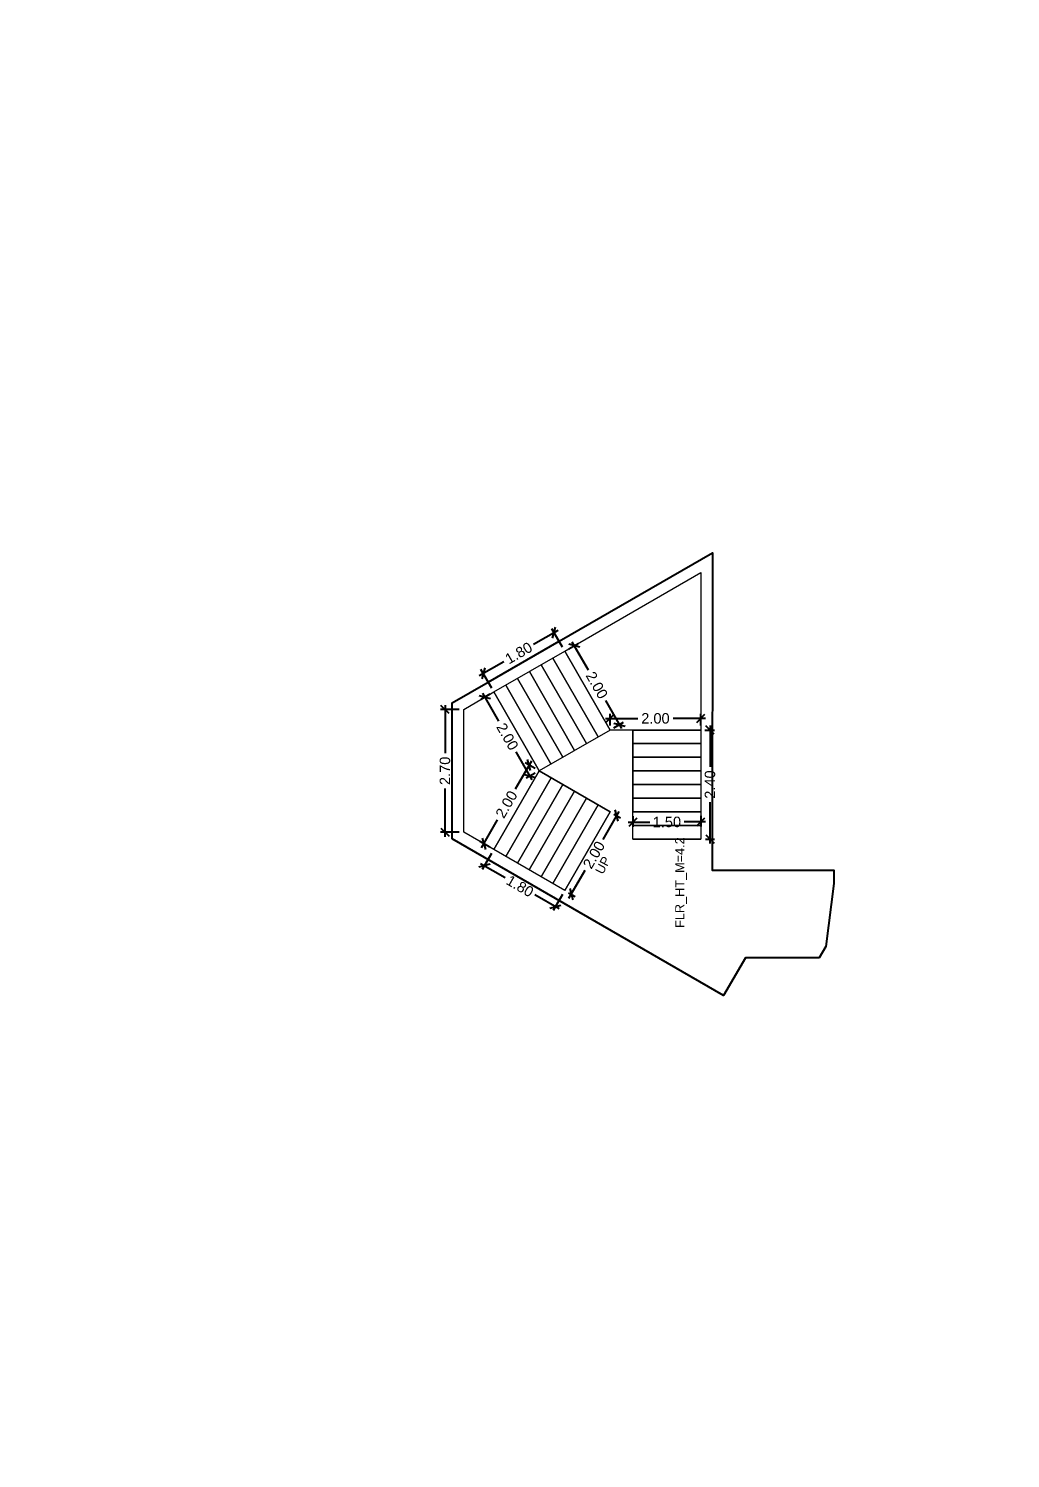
# Model space of a CAD drawing. Header units: metres. Extents: x 256329 to 886268, y -249371 to 355.
# Drawn here: x 286995.68 to 287017.3, y -1334.94 to -1303.46 of the extents above; entities that cross this region are included whole.
import ezdxf

# ---------------------------------------------------------------- set-up
doc = ezdxf.new("R2010")
doc.units = ezdxf.units.M
doc.header["$MEASUREMENT"] = 0
doc.header["$PDMODE"] = 35
doc.linetypes.add('CONTINOUS', pattern=[0])
doc.layers.get('0').update_dxf_attribs({"lineweight": 18})
doc.layers.get('Defpoints').update_dxf_attribs({"lineweight": 20})
doc.layers.add('A_TEXT', color=4, linetype='Continuous', lineweight=0, transparency=0.3)
doc.layers.add('BLK_2_FLR_-2_STAIR_4', color=7, linetype='Continuous', plot=False)
for name, color, linetype, lineweight in [('BLK_2_FLR_-2_STAIR_4_FLIGHT_1', 7, 'Continuous', 0), ('BLK_2_FLR_-2_STAIR_4_FLIGHT_2', 7, 'Continuous', 0), ('BLK_2_FLR_-2_STAIR_4_FLIGHT_3', 7, 'Continuous', 0), ('BLK_2_FLR_-2_STAIR_4_LANDING_1', 7, 'Continuous', 0), ('BLK_2_FLR_-2_STAIR_4_LANDING_2', 7, 'Continuous', 0)]:
    doc.layers.add(name, color=color, linetype=linetype, lineweight=lineweight)
doc.styles.add('Arial', font='arial.ttf')
doc.styles.get("Standard").update_dxf_attribs({"font": 'arial.ttf'})
doc.dimstyles.new('METRIC DIM', dxfattribs={"dimtxt": 0.23, "dimasz": 0.18, "dimexe": 0.1, "dimexo": 0.1, "dimgap": 0.09, "dimtad": 0, "dimzin": 0, "dimdsep": 46, "dimtxsty": 'Standard', "dimblk": 'OBLIQUE', "dimcen": 0, "dimdle": 0.1, "dimclrd": 147, "dimclre": 147, "dimclrt": 7, "dimadec": 0, "dimazin": 0, "dimtfac": 1, "dimtofl": 0, "dimtmove": 0, "dimatfit": 2, "dimfxl": 0.125, "dimtolj": 1, "dimtzin": 0, "dimarcsym": 0})

# ---------------------------------------------------------------- blocks, each defined once
blk = doc.blocks.new('_Oblique')
at = {"color": 0, "linetype": 'ByBlock', "lineweight": -2}
blk.add_line((-0.5, -0.5), (0.5, 0.5), dxfattribs=at)
blk = doc.blocks.new('*D1395')
at = {"layer": 'BLK_2_FLR_-2_STAIR_4_FLIGHT_2', "color": 147, "lineweight": -2, "transparency": 16777216}
for p, q in [((287007.343099, -1316.714242), (287006.803363, -1317.024389)), ((287007.441665, -1317.086484), (287007.206572, -1316.67736)), ((287005.609007, -1317.710698), (287006.148743, -1317.400551)), ((287005.880982, -1317.983294), (287005.645889, -1317.57417))]:
    blk.add_line(p, q, dxfattribs=at)
at = {"layer": 'Defpoints', "color": 0, "linetype": 'CONTINOUS', "transparency": 16777216}
for p in [(287007.256395, -1316.764065), (287007.491488, -1317.173188, 0.042641), (287005.930805, -1318.069998, 0.042641)]:
    blk.add_point(p, dxfattribs=at)
at = {"layer": 'BLK_2_FLR_-2_STAIR_4_FLIGHT_2', "color": 147, "linetype": 'CONTINOUS', "lineweight": -2, "transparency": 16777216, "xscale": 0.18, "yscale": 0.18, "zscale": 0.18}
for p, rotation in [((287007.256395, -1316.764065), 29.88281300000001), ((287005.695711, -1317.660875), 209.882813)]:
    blk.add_blockref('_Oblique', p, dxfattribs=dict(at, rotation=rotation))
at = {"layer": 'BLK_2_FLR_-2_STAIR_4_FLIGHT_2', "color": 7, "linetype": 'CONTINOUS', "transparency": 16777216, "insert": (287006.476053, -1317.21247), "char_height": 0.23, "attachment_point": 5, "rotation": 29.8828126}
blk.add_mtext('\\A1;1.80', dxfattribs=at)
blk = doc.blocks.new('*D1396')
at = {"layer": 'BLK_2_FLR_-2_STAIR_4_LANDING_1', "color": 147, "lineweight": -2, "transparency": 16777216}
for p, q in [((287006.755988, -1319.590261), (287006.401844, -1320.206187)), ((287006.840568, -1319.754245), (287006.619451, -1319.627107)), ((287005.658618, -1321.498803), (287006.012762, -1320.882877)), ((287005.84289, -1321.489404), (287005.621772, -1321.362266))]:
    blk.add_line(p, q, dxfattribs=at)
at = {"layer": 'Defpoints', "color": 0, "linetype": 'CONTINOUS', "transparency": 16777216}
for p in [(287006.706142, -1319.676953), (287006.92726, -1319.804091, 0.042641), (287005.929582, -1321.53925, 0.042641)]:
    blk.add_point(p, dxfattribs=at)
at = {"layer": 'BLK_2_FLR_-2_STAIR_4_LANDING_1', "color": 147, "linetype": 'CONTINOUS', "lineweight": -2, "transparency": 16777216, "xscale": 0.18, "yscale": 0.18, "zscale": 0.18}
for p, rotation in [((287006.706142, -1319.676953), 60.102044), ((287005.708464, -1321.412112), 240.102044)]:
    blk.add_blockref('_Oblique', p, dxfattribs=dict(at, rotation=rotation))
at = {"layer": 'BLK_2_FLR_-2_STAIR_4_LANDING_1', "color": 7, "linetype": 'CONTINOUS', "transparency": 16777216, "insert": (287006.207303, -1320.544532), "char_height": 0.23, "attachment_point": 5, "rotation": 60.1020442}
blk.add_mtext('\\A1;2.00', dxfattribs=at)
blk = doc.blocks.new('*D1397')
at = {"layer": 'BLK_2_FLR_-2_STAIR_4_FLIGHT_2', "color": 147, "lineweight": -2, "transparency": 16777216}
for p, q in [((287005.8441, -1318.119821), (287005.643381, -1318.235159)), ((287005.680263, -1318.098632), (287006.033862, -1318.713986)), ((287006.776364, -1320.006134), (287006.422765, -1319.390779)), ((287006.840555, -1319.853914), (287006.639836, -1319.969252))]:
    blk.add_line(p, q, dxfattribs=at)
at = {"layer": 'Defpoints', "color": 0, "linetype": 'CONTINOUS', "transparency": 16777216}
for p in [(287005.930805, -1318.069998, 0.042641), (287005.730086, -1318.185337), (287006.92726, -1319.804091, 0.042641)]:
    blk.add_point(p, dxfattribs=at)
at = {"layer": 'BLK_2_FLR_-2_STAIR_4_FLIGHT_2', "color": 147, "linetype": 'CONTINOUS', "lineweight": -2, "transparency": 16777216, "xscale": 0.18, "yscale": 0.18, "zscale": 0.18}
for p, rotation in [((287005.730086, -1318.185337), 119.882813), ((287006.726541, -1319.919429), 299.882813)]:
    blk.add_blockref('_Oblique', p, dxfattribs=dict(at, rotation=rotation))
at = {"layer": 'BLK_2_FLR_-2_STAIR_4_FLIGHT_2', "color": 7, "linetype": 'CONTINOUS', "transparency": 16777216, "insert": (287006.228313, -1319.052383), "char_height": 0.23, "attachment_point": 5, "rotation": 299.8828126}
blk.add_mtext('\\A1;2.00', dxfattribs=at)
blk = doc.blocks.new('*D1398')
at = {"layer": 'BLK_2_FLR_-2_STAIR_4_FLIGHT_3', "color": 147, "lineweight": -2, "transparency": 16777216}
for p, q in [((287008.98854, -1320.807279), (287008.989914, -1321.037541)), ((287010.488739, -1320.798325), (287010.490113, -1321.028587)), ((287008.889319, -1320.938139), (287009.361924, -1320.935319)), ((287010.589515, -1320.927992), (287010.11691, -1320.930813))]:
    blk.add_line(p, q, dxfattribs=at)
at = {"layer": 'Defpoints', "color": 0, "linetype": 'CONTINOUS', "transparency": 16777216}
for p in [(287008.987943, -1320.707281, 0.042641), (287010.488142, -1320.698327, 0.042641), (287010.489516, -1320.928589)]:
    blk.add_point(p, dxfattribs=at)
at = {"layer": 'BLK_2_FLR_-2_STAIR_4_FLIGHT_3', "color": 147, "linetype": 'CONTINOUS', "lineweight": -2, "transparency": 16777216, "xscale": 0.18, "yscale": 0.18, "zscale": 0.18}
for p, rotation in [((287008.989317, -1320.937542), 180.341956), ((287010.489516, -1320.928589), 0.341956)]:
    blk.add_blockref('_Oblique', p, dxfattribs=dict(at, rotation=rotation))
at = {"layer": 'BLK_2_FLR_-2_STAIR_4_FLIGHT_3', "color": 7, "linetype": 'CONTINOUS', "transparency": 16777216, "insert": (287009.739417, -1320.933066), "char_height": 0.23, "attachment_point": 5, "rotation": 0.3419563}
blk.add_mtext('\\A1;1.50', dxfattribs=at)
blk = doc.blocks.new('*D1399')
at = {"layer": 'BLK_2_FLR_-2_STAIR_4_FLIGHT_1', "color": 147, "lineweight": -2, "transparency": 16777216}
for p, q in [((287008.682868, -1320.704315), (287008.328291, -1321.318728)), ((287008.574555, -1320.757265), (287008.719497, -1320.84091)), ((287007.583556, -1322.609212), (287007.938133, -1321.994798)), ((287007.57521, -1322.488938), (287007.720151, -1322.572584))]:
    blk.add_line(p, q, dxfattribs=at)
at = {"layer": 'Defpoints', "color": 0, "linetype": 'CONTINOUS', "transparency": 16777216}
for p in [(287008.487943, -1320.707281, 0.042641), (287007.488598, -1322.438955, 0.042641), (287007.633539, -1322.5226)]:
    blk.add_point(p, dxfattribs=at)
at = {"layer": 'BLK_2_FLR_-2_STAIR_4_FLIGHT_1', "color": 147, "linetype": 'CONTINOUS', "lineweight": -2, "transparency": 16777216, "xscale": 0.18, "yscale": 0.18, "zscale": 0.18}
for p, rotation in [((287008.632885, -1320.790927), 60.01084000000001), ((287007.633539, -1322.5226), 240.01084)]:
    blk.add_blockref('_Oblique', p, dxfattribs=dict(at, rotation=rotation))
at = {"layer": 'BLK_2_FLR_-2_STAIR_4_FLIGHT_1', "color": 7, "linetype": 'CONTINOUS', "transparency": 16777216, "insert": (287008.133212, -1321.656763), "char_height": 0.23, "attachment_point": 5, "rotation": 60.0108404}
blk.add_mtext('\\A1;2.00', dxfattribs=at)
blk = doc.blocks.new('*D1400')
at = {"layer": 'BLK_2_FLR_-2_STAIR_4_LANDING_2', "color": 147, "lineweight": -2, "transparency": 16777216}
for p, q in [((287007.578192, -1317.123366), (287007.786318, -1317.003771)), ((287007.649791, -1316.966889), (287008.00339, -1317.582244)), ((287008.745892, -1318.874391), (287008.392293, -1318.259037)), ((287008.574648, -1318.857458), (287008.782773, -1318.737864))]:
    blk.add_line(p, q, dxfattribs=at)
at = {"layer": 'Defpoints', "color": 0, "linetype": 'CONTINOUS', "transparency": 16777216}
for p in [(287007.699614, -1317.053594), (287007.491488, -1317.173188, 0.042641), (287008.487943, -1318.907281, 0.042641)]:
    blk.add_point(p, dxfattribs=at)
at = {"layer": 'BLK_2_FLR_-2_STAIR_4_LANDING_2', "color": 147, "linetype": 'CONTINOUS', "lineweight": -2, "transparency": 16777216, "xscale": 0.18, "yscale": 0.18, "zscale": 0.18}
for p, rotation in [((287007.699614, -1317.053594), 119.882813), ((287008.696069, -1318.787686), 299.882813)]:
    blk.add_blockref('_Oblique', p, dxfattribs=dict(at, rotation=rotation))
at = {"layer": 'BLK_2_FLR_-2_STAIR_4_LANDING_2', "color": 7, "linetype": 'CONTINOUS', "transparency": 16777216, "insert": (287008.197841, -1317.92064), "char_height": 0.23, "attachment_point": 5, "rotation": 299.8828126}
blk.add_mtext('\\A1;2.00', dxfattribs=at)
blk = doc.blocks.new('*D1401')
at = {"layer": 'BLK_2_FLR_-2_STAIR_4_LANDING_2', "color": 147, "lineweight": -2, "transparency": 16777216}
for p, q in [((287008.387943, -1318.65163), (287009.097657, -1318.65163)), ((287008.487943, -1318.807281), (287008.487943, -1318.55163)), ((287010.587943, -1318.65163), (287009.87823, -1318.65163)), ((287010.487943, -1318.807281), (287010.487943, -1318.55163))]:
    blk.add_line(p, q, dxfattribs=at)
at = {"layer": 'Defpoints', "color": 0, "linetype": 'CONTINOUS', "transparency": 16777216}
for p in [(287010.487943, -1318.65163), (287008.487943, -1318.907281, 0.042641), (287010.487943, -1318.907281, 0.042641)]:
    blk.add_point(p, dxfattribs=at)
at = {"layer": 'BLK_2_FLR_-2_STAIR_4_LANDING_2', "color": 147, "linetype": 'CONTINOUS', "lineweight": -2, "transparency": 16777216, "xscale": 0.18, "yscale": 0.18, "zscale": 0.18, "rotation": 180}
blk.add_blockref('_Oblique', (287008.487943, -1318.65163), dxfattribs=at)
at = {"layer": 'BLK_2_FLR_-2_STAIR_4_LANDING_2', "color": 147, "linetype": 'CONTINOUS', "lineweight": -2, "transparency": 16777216, "xscale": 0.18, "yscale": 0.18, "zscale": 0.18}
blk.add_blockref('_Oblique', (287010.487943, -1318.65163), dxfattribs=at)
at = {"layer": 'BLK_2_FLR_-2_STAIR_4_LANDING_2', "color": 7, "linetype": 'CONTINOUS', "transparency": 16777216, "insert": (287009.487943, -1318.65163), "char_height": 0.23, "attachment_point": 5}
blk.add_mtext('\\A1;2.00', dxfattribs=at)
blk = doc.blocks.new('*D1402')
at = {"layer": 'BLK_2_FLR_-2_STAIR_4_FLIGHT_1', "color": 147, "lineweight": -2, "transparency": 16777216}
for p, q in [((287005.637564, -1321.845195), (287006.176723, -1322.156343)), ((287005.879598, -1321.625862), (287005.674192, -1321.981791)), ((287007.369804, -1322.844868), (287006.830644, -1322.53372)), ((287007.438614, -1322.525567), (287007.233208, -1322.881496))]:
    blk.add_line(p, q, dxfattribs=at)
at = {"layer": 'Defpoints', "color": 0, "linetype": 'CONTINOUS', "transparency": 16777216}
for p in [(287005.929582, -1321.53925, 0.042641), (287007.488598, -1322.438955, 0.042641), (287007.283192, -1322.794884)]:
    blk.add_point(p, dxfattribs=at)
at = {"layer": 'BLK_2_FLR_-2_STAIR_4_FLIGHT_1', "color": 147, "linetype": 'CONTINOUS', "lineweight": -2, "transparency": 16777216, "xscale": 0.18, "yscale": 0.18, "zscale": 0.18}
for p, rotation in [((287005.724176, -1321.895179), 150.01084), ((287007.283192, -1322.794884), 330.01084)]:
    blk.add_blockref('_Oblique', p, dxfattribs=dict(at, rotation=rotation))
at = {"layer": 'BLK_2_FLR_-2_STAIR_4_FLIGHT_1', "color": 7, "linetype": 'CONTINOUS', "transparency": 16777216, "insert": (287006.503684, -1322.345031), "char_height": 0.23, "attachment_point": 5, "rotation": 330.0108404}
blk.add_mtext('\\A1;1.80', dxfattribs=at)
blk = doc.blocks.new('*D1403')
at = {"layer": 'BLK_2_FLR_-2_STAIR_4_FLIGHT_3', "color": 147, "lineweight": -2, "transparency": 16777216}
for p, q in [((287010.574144, -1318.907281), (287010.789292, -1318.907281)), ((287010.689292, -1318.807281), (287010.689292, -1319.716994)), ((287010.689292, -1321.407281), (287010.689292, -1320.497567)), ((287010.587943, -1321.307281), (287010.789292, -1321.307281))]:
    blk.add_line(p, q, dxfattribs=at)
at = {"layer": 'Defpoints', "color": 0, "linetype": 'CONTINOUS', "transparency": 16777216}
for p in [(287010.474144, -1318.907281, 0.042641), (287010.689292, -1318.907281), (287010.487943, -1321.307281, 0.042641)]:
    blk.add_point(p, dxfattribs=at)
at = {"layer": 'BLK_2_FLR_-2_STAIR_4_FLIGHT_3', "color": 147, "linetype": 'CONTINOUS', "lineweight": -2, "transparency": 16777216, "xscale": 0.18, "yscale": 0.18, "zscale": 0.18}
for p, rotation in [((287010.689292, -1318.907281), 90), ((287010.689292, -1321.307281), 270)]:
    blk.add_blockref('_Oblique', p, dxfattribs=dict(at, rotation=rotation))
at = {"layer": 'BLK_2_FLR_-2_STAIR_4_FLIGHT_3', "color": 7, "linetype": 'CONTINOUS', "transparency": 16777216, "insert": (287010.689292, -1320.107281), "char_height": 0.23, "attachment_point": 5, "rotation": 90}
blk.add_mtext('\\A1;2.40', dxfattribs=at)
blk = doc.blocks.new('*D1404')
at = {"layer": 'BLK_2_FLR_-2_STAIR_4_LANDING_1', "color": 147, "lineweight": -2, "transparency": 16777216}
for p, q in [((287004.853196, -1318.356991), (287004.853196, -1319.416175)), ((287005.16703, -1318.456991), (287004.753196, -1318.456991)), ((287004.853196, -1321.255931), (287004.853196, -1320.196748)), ((287005.166367, -1321.155931), (287004.753196, -1321.155931))]:
    blk.add_line(p, q, dxfattribs=at)
at = {"layer": 'Defpoints', "color": 0, "linetype": 'CONTINOUS', "transparency": 16777216}
for p in [(287004.853196, -1318.456991), (287005.26703, -1318.456991, 0.042641), (287005.266367, -1321.155931, 0.042641)]:
    blk.add_point(p, dxfattribs=at)
at = {"layer": 'BLK_2_FLR_-2_STAIR_4_LANDING_1', "color": 147, "linetype": 'CONTINOUS', "lineweight": -2, "transparency": 16777216, "xscale": 0.18, "yscale": 0.18, "zscale": 0.18}
for p, rotation in [((287004.853196, -1318.456991), 90), ((287004.853196, -1321.155931), 270)]:
    blk.add_blockref('_Oblique', p, dxfattribs=dict(at, rotation=rotation))
at = {"layer": 'BLK_2_FLR_-2_STAIR_4_LANDING_1', "color": 7, "linetype": 'CONTINOUS', "transparency": 16777216, "insert": (287004.853196, -1319.806461), "char_height": 0.23, "attachment_point": 5, "rotation": 90}
blk.add_mtext('\\A1;2.70', dxfattribs=at)

msp = doc.modelspace()

# ---------------------------------------------------------------- linework, layer by layer
at = {"color": 5, "linetype": 'CONTINOUS'}
for points in [[(287008.987943, -1320.707281), (287008.987943, -1318.907281)], [(287008.487943, -1320.707281), (287006.92726, -1319.804091)]]:
    msp.add_lwpolyline(points, close=True, dxfattribs=at)
at = {"layer": 'BLK_2_FLR_-2_STAIR_4', "color": 7, "linetype": 'CONTINOUS'}
msp.add_lwpolyline([(287005.013012, -1321.302127), (287005.013747, -1318.311432), (287005.803904, -1317.850756), (287007.365038, -1316.953687), (287010.742925, -1315.002876), (287010.739899, -1321.995279), (287013.41649, -1321.995948), (287013.416418, -1322.285241), (287013.238853, -1323.670423), (287013.092642, -1323.923756), (287011.469701, -1323.923443), (287010.98949, -1324.754409)], close=True, dxfattribs=at)
at = {"layer": 'BLK_2_FLR_-2_STAIR_4_FLIGHT_1', "color": 3, "linetype": 'CONTINOUS'}
for points in [[(287006.92726, -1319.804091), (287005.929582, -1321.53925)], [(287007.188763, -1319.957527), (287006.189418, -1321.6892)], [(287007.448599, -1320.107478), (287006.449254, -1321.839151)], [(287007.708435, -1320.257428), (287006.70909, -1321.989102)], [(287007.968271, -1320.407379), (287006.968926, -1322.139053)], [(287008.228107, -1320.55733), (287007.228762, -1322.289004)], [(287008.487943, -1320.707281), (287007.488598, -1322.438955)]]:
    msp.add_lwpolyline(points, close=True, dxfattribs=at)
at = {"layer": 'BLK_2_FLR_-2_STAIR_4_FLIGHT_1', "ltscale": 0.05}
msp.add_lwpolyline([(287006.92726, -1319.804091), (287008.487943, -1320.707281), (287007.488598, -1322.438955), (287005.929582, -1321.53925), (287006.92726, -1319.804091)], close=True, dxfattribs=at)
at = {"layer": 'BLK_2_FLR_-2_STAIR_4_FLIGHT_2', "color": 7, "linetype": 'CONTINOUS'}
msp.add_lwpolyline([(287005.930805, -1318.069998), (287007.491488, -1317.173188), (287008.487943, -1318.907281), (287006.92726, -1319.804091), (287005.930805, -1318.069998)], close=True, dxfattribs=at)
at = {"layer": 'BLK_2_FLR_-2_STAIR_4_FLIGHT_2', "color": 3, "linetype": 'CONTINOUS'}
for points in [[(287008.227829, -1319.056749), (287007.231374, -1317.322657)], [(287008.487943, -1318.907281), (287007.491488, -1317.173188)], [(287007.707601, -1319.355686), (287006.711146, -1317.621593)], [(287007.967715, -1319.206218), (287006.97126, -1317.472125)], [(287006.92726, -1319.804091), (287005.930805, -1318.069998)], [(287007.187374, -1319.654622), (287006.190918, -1317.92053)], [(287007.447488, -1319.505154), (287006.451032, -1317.771062)]]:
    msp.add_lwpolyline(points, close=True, dxfattribs=at)
at = {"layer": 'BLK_2_FLR_-2_STAIR_4_FLIGHT_3', "color": 3, "linetype": 'CONTINOUS'}
for points in [[(287008.987943, -1318.907281), (287010.487943, -1318.907281)], [(287008.987943, -1319.207281), (287010.487943, -1319.207281)], [(287008.987943, -1319.507281), (287010.487943, -1319.507281)], [(287008.987943, -1319.807281), (287010.487943, -1319.807281)], [(287008.987943, -1320.107281), (287010.487943, -1320.107281)], [(287008.987943, -1320.407281), (287010.487943, -1320.407281)], [(287008.987943, -1320.707281), (287010.487943, -1320.707281)], [(287008.987943, -1321.007281), (287010.487943, -1321.007281)], [(287008.987943, -1321.307281), (287010.487943, -1321.307281)]]:
    msp.add_lwpolyline(points, close=True, dxfattribs=at)
at = {"layer": 'BLK_2_FLR_-2_STAIR_4_FLIGHT_3', "color": 7, "linetype": 'CONTINOUS'}
msp.add_lwpolyline([(287008.987943, -1321.307281), (287008.987943, -1318.907281), (287010.487943, -1318.907281), (287010.487943, -1321.307281)], close=True, dxfattribs=at)
at = {"layer": 'BLK_2_FLR_-2_STAIR_4_LANDING_1', "color": 7, "linetype": 'CONTINOUS'}
msp.add_lwpolyline([(287005.266367, -1321.155931), (287005.26703, -1318.456991), (287005.930805, -1318.069998), (287006.92726, -1319.804091), (287005.929582, -1321.53925), (287005.266367, -1321.155931)], close=True, dxfattribs=at)
at = {"layer": 'BLK_2_FLR_-2_STAIR_4_LANDING_2', "color": 7, "linetype": 'CONTINOUS'}
msp.add_lwpolyline([(287008.487943, -1318.907281), (287007.491488, -1317.173188), (287010.488666, -1315.442246), (287010.488666, -1318.907281), (287008.487943, -1318.907281)], close=True, dxfattribs=at)

# ---------------------------------------------------------------- texts
at = {"layer": 'A_TEXT', "lineweight": 0, "insert": (287008.899645, -1321.036779), "char_height": 0.2, "width": 2.485498, "attachment_point": 9, "rotation": 61.8720228, "style": 'Arial'}
msp.add_mtext('\\pxi2.2673,qc;UP', dxfattribs=at)
at = {"layer": 'BLK_2_FLR_-2_STAIR_4', "color": 7, "linetype": 'CONTINOUS', "insert": (287009.92225, -1323.264524, -0.042641), "char_height": 0.2, "attachment_point": 1, "rotation": 90}
msp.add_mtext_dynamic_manual_height_columns('FLR_HT_M=4.2', width=2.272281, gutter_width=0.405, heights=[0.300679], dxfattribs=at)

# ---------------------------------------------------------------- dimensions: what is measured, and where the dimension line sits
at = {"layer": 'BLK_2_FLR_-2_STAIR_4_FLIGHT_1', "color": 2, "linetype": 'CONTINOUS'}
dim = msp.add_aligned_dim(p1=(287008.487943, -1320.707281), p2=(287007.488598, -1322.438955), distance=0.167345, dimstyle='METRIC DIM', override={"dimfxl": 0.18}, dxfattribs=at)
dim.commit()
dim.dimension.update_dxf_attribs({"geometry": '*D1399', "text_midpoint": (287008.133212, -1321.656763, -0.042641)})
at = {"layer": 'BLK_2_FLR_-2_STAIR_4_FLIGHT_1', "color": 1, "linetype": 'CONTINOUS'}
dim = msp.add_aligned_dim(p1=(287005.929582, -1321.53925), p2=(287007.488598, -1322.438955), distance=-0.410947, dimstyle='METRIC DIM', override={"dimfxl": 0.18}, dxfattribs=at)
dim.commit()
dim.dimension.update_dxf_attribs({"geometry": '*D1402', "text_midpoint": (287006.503684, -1322.345031, -0.042641)})
at = {"layer": 'BLK_2_FLR_-2_STAIR_4_FLIGHT_2', "color": 1, "linetype": 'CONTINOUS'}
dim = msp.add_aligned_dim(p1=(287005.930805, -1318.069998), p2=(287007.491488, -1317.173188), distance=0.471858, dimstyle='METRIC DIM', override={"dimfxl": 0.18}, dxfattribs=at)
dim.commit()
dim.dimension.update_dxf_attribs({"geometry": '*D1395', "text_midpoint": (287006.476053, -1317.21247, -0.042641)})
at = {"layer": 'BLK_2_FLR_-2_STAIR_4_FLIGHT_2', "color": 2, "linetype": 'CONTINOUS'}
dim = msp.add_aligned_dim(p1=(287006.92726, -1319.804091), p2=(287005.930805, -1318.069998), distance=0.231498, dimstyle='METRIC DIM', override={"dimfxl": 0.18}, dxfattribs=at)
dim.commit()
dim.dimension.update_dxf_attribs({"geometry": '*D1397', "text_midpoint": (287006.228313, -1319.052383, -0.042641)})
at = {"layer": 'BLK_2_FLR_-2_STAIR_4_FLIGHT_3', "color": 1, "linetype": 'CONTINOUS'}
dim = msp.add_linear_dim(base=(287010.689292, -1318.907281, -0.042641), p1=(287010.487943, -1321.307281), p2=(287010.474144, -1318.907281), angle=90, dimstyle='METRIC DIM', override={"dimfxl": 0.18}, dxfattribs=at)
dim.commit()
dim.dimension.update_dxf_attribs({"geometry": '*D1403', "text_midpoint": (287010.689292, -1320.107281, -0.042641)})
at = {"layer": 'BLK_2_FLR_-2_STAIR_4_FLIGHT_3', "color": 2, "linetype": 'CONTINOUS'}
dim = msp.add_aligned_dim(p1=(287008.987943, -1320.707281), p2=(287010.488142, -1320.698327), distance=-0.230266, dimstyle='METRIC DIM', override={"dimfxl": 0.18}, dxfattribs=at)
dim.commit()
dim.dimension.update_dxf_attribs({"geometry": '*D1398', "text_midpoint": (287009.739417, -1320.933066, -0.042641)})
at = {"layer": 'BLK_2_FLR_-2_STAIR_4_LANDING_1', "color": 1, "linetype": 'CONTINOUS'}
dim = msp.add_linear_dim(base=(287004.853196, -1318.456991, -0.042641), p1=(287005.266367, -1321.155931), p2=(287005.26703, -1318.456991), angle=90, dimstyle='METRIC DIM', override={"dimfxl": 0.18}, dxfattribs=at)
dim.commit()
dim.dimension.update_dxf_attribs({"geometry": '*D1404', "text_midpoint": (287004.853196, -1319.806461, -0.042641)})
at = {"layer": 'BLK_2_FLR_-2_STAIR_4_LANDING_1', "color": 2, "linetype": 'CONTINOUS'}
dim = msp.add_aligned_dim(p1=(287005.929582, -1321.53925), p2=(287006.92726, -1319.804091), distance=0.255063, dimstyle='METRIC DIM', override={"dimfxl": 0.18}, dxfattribs=at)
dim.commit()
dim.dimension.update_dxf_attribs({"geometry": '*D1396', "text_midpoint": (287006.207303, -1320.544532, -0.042641)})
at = {"layer": 'BLK_2_FLR_-2_STAIR_4_LANDING_2', "color": 2, "linetype": 'CONTINOUS'}
dim = msp.add_aligned_dim(p1=(287008.487943, -1318.907281), p2=(287007.491488, -1317.173188), distance=-0.24004, dimstyle='METRIC DIM', override={"dimfxl": 0.18}, dxfattribs=at)
dim.commit()
dim.dimension.update_dxf_attribs({"geometry": '*D1400', "text_midpoint": (287008.197841, -1317.92064, -0.042641)})
at = {"layer": 'BLK_2_FLR_-2_STAIR_4_LANDING_2', "color": 1, "linetype": 'CONTINOUS'}
dim = msp.add_aligned_dim(p1=(287008.487943, -1318.907281), p2=(287010.487943, -1318.907281), distance=0.255651, dimstyle='METRIC DIM', override={"dimfxl": 0.18}, dxfattribs=at)
dim.commit()
dim.dimension.update_dxf_attribs({"geometry": '*D1401', "text_midpoint": (287009.487943, -1318.65163, -0.042641)})

doc.saveas('drawing.dxf')
